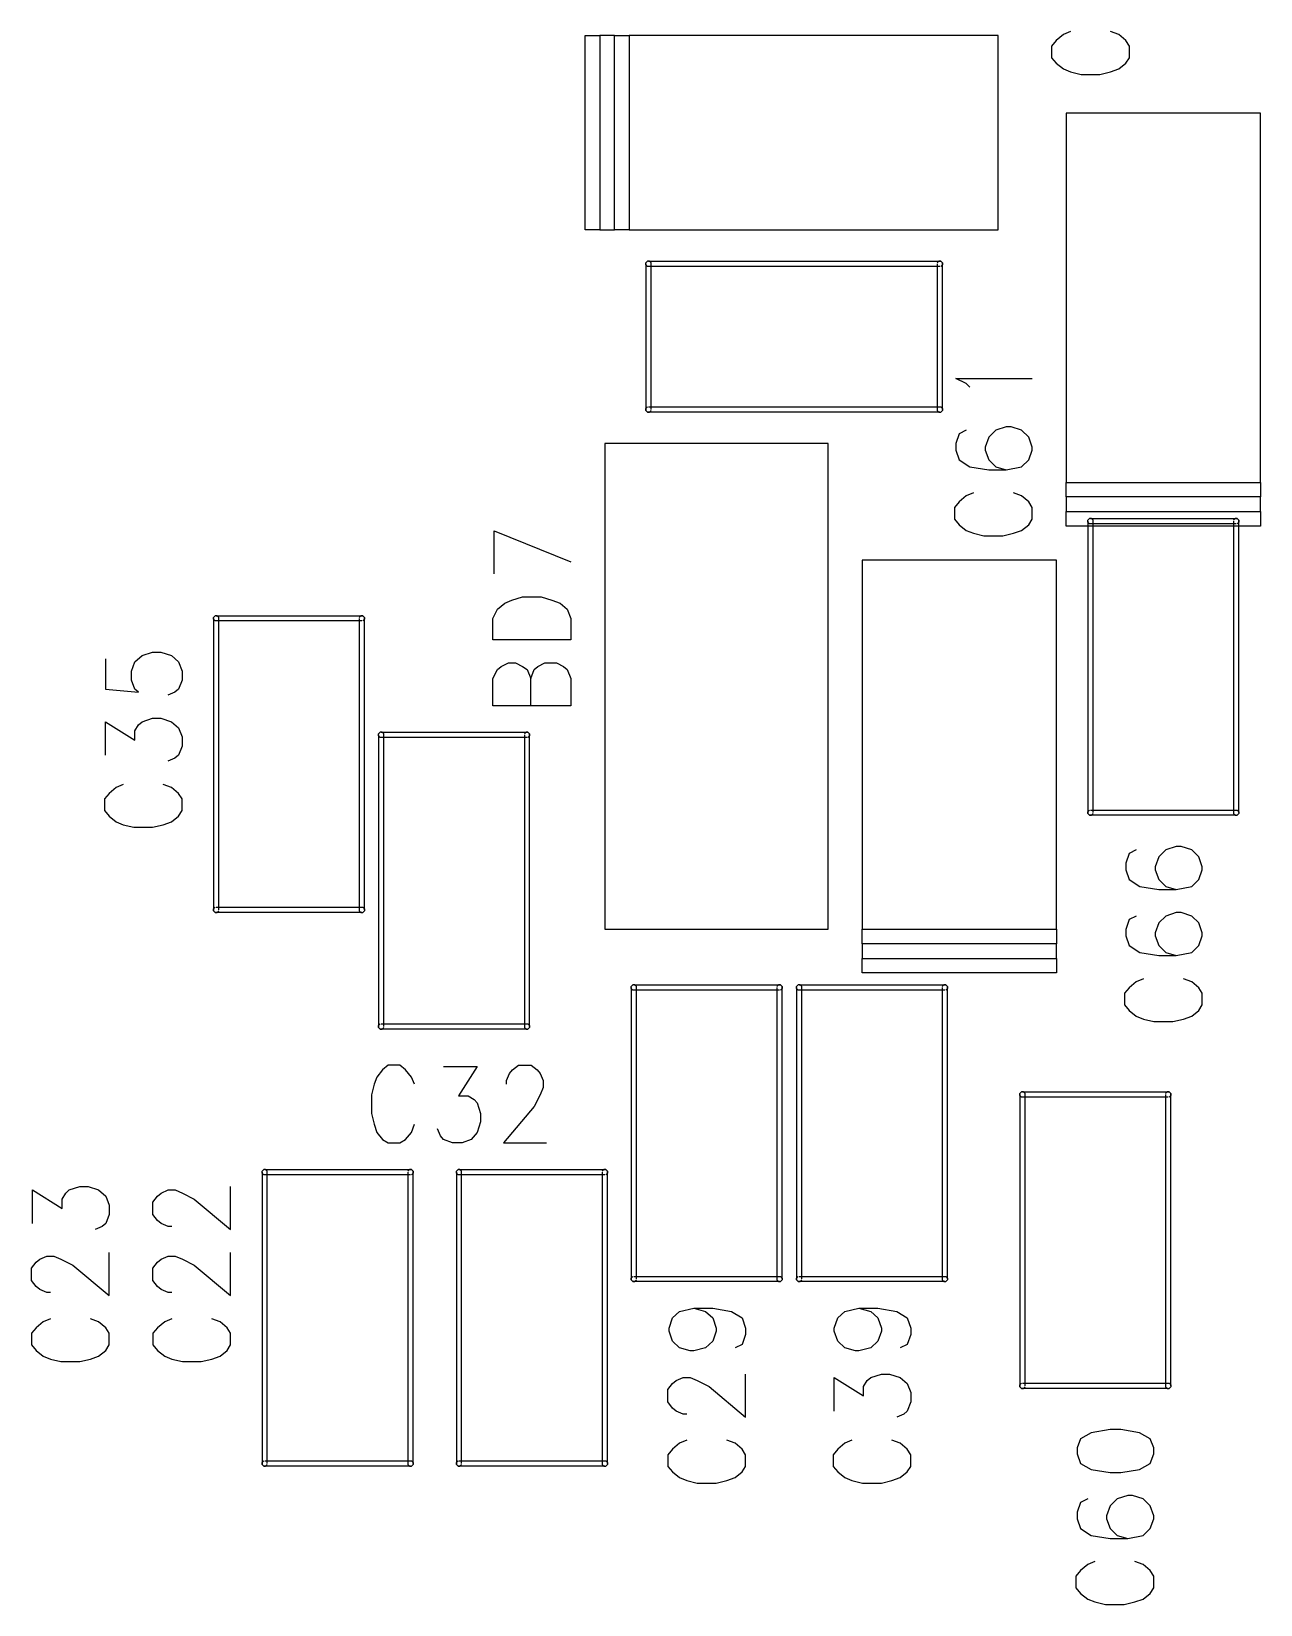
# Model space of a CAD drawing. Extents: x 295 to 953, y 10 to 290.
# Drawn here: x 684.18 to 709.48, y 192.7 to 225.08 of the extents above; entities that cross this region are included whole.
import ezdxf

# ---------------------------------------------------------------- set-up
doc = ezdxf.new("R2010")
doc.units = 0
doc.header["$LTSCALE"] = 5
doc.header["$MEASUREMENT"] = 0
doc.layers.add('22_S-SILK_GBR', color=12, linetype='CONTINUOUS')

msp = doc.modelspace()

# ---------------------------------------------------------------- linework, layer by layer
at = {"layer": '22_S-SILK_GBR', "color": 7}
for p, q in [((705.566, 225.082), (705.42, 225.02)), ((706.56, 225.02), (706.39, 225.082)), ((695.578, 221), (695.578, 225)), ((695.578, 225), (695.878, 225)), ((696.178, 225), (695.878, 225)), ((695.878, 225), (695.878, 221)), ((696.178, 221), (696.178, 225)), ((696.178, 225), (696.478, 225)), ((704.078, 225), (696.478, 225)), ((696.478, 225), (696.478, 221)), ((704.078, 221), (704.078, 225)), ((705.274, 224.896), (705.178, 224.782)), ((705.178, 224.782), (705.178, 224.542)), ((705.42, 225.02), (705.274, 224.896)), ((706.706, 224.896), (706.56, 225.02)), ((706.778, 224.782), (706.706, 224.896)), ((706.778, 224.542), (706.778, 224.782)), ((705.178, 224.542), (705.274, 224.428)), ((705.274, 224.428), (705.42, 224.312)), ((706.56, 224.312), (706.706, 224.428)), ((706.706, 224.428), (706.778, 224.542)), ((705.42, 224.312), (705.566, 224.252)), ((705.566, 224.252), (705.784, 224.198)), ((705.784, 224.198), (706.172, 224.198)), ((706.172, 224.198), (706.39, 224.252)), ((706.39, 224.252), (706.56, 224.312)), ((705.478, 223.4), (705.478, 215.8)), ((709.478, 223.4), (705.478, 223.4)), ((709.478, 215.8), (709.478, 223.4)), ((695.878, 221), (695.578, 221)), ((695.878, 221), (696.178, 221)), ((696.478, 221), (696.178, 221)), ((696.478, 221), (704.078, 221)), ((696.858, 220.354), (696.824, 220.32)), ((696.824, 220.32), (696.858, 220.354)), ((696.824, 220.28), (696.824, 220.32)), ((696.824, 220.3), (696.824, 217.3)), ((696.858, 220.246), (696.824, 220.28)), ((696.898, 220.354), (696.858, 220.354)), ((696.878, 220.246), (696.858, 220.246)), ((696.878, 220.354), (702.878, 220.354)), ((702.878, 220.246), (696.878, 220.246)), ((696.932, 220.32), (696.898, 220.354)), ((696.932, 220.3), (696.932, 220.32)), ((696.932, 217.3), (696.932, 220.3)), ((702.858, 220.354), (702.824, 220.32)), ((702.824, 220.3), (702.824, 217.3)), ((702.898, 220.354), (702.858, 220.354)), ((702.878, 220.354), (702.898, 220.354)), ((702.932, 220.32), (702.898, 220.354)), ((702.898, 220.354), (702.932, 220.32)), ((702.932, 220.28), (702.898, 220.246)), ((702.932, 220.3), (702.932, 220.32)), ((702.932, 220.32), (702.932, 220.28)), ((702.932, 217.3), (702.932, 220.3)), ((703.42, 217.834), (703.202, 217.94)), ((703.202, 217.94), (704.778, 217.94)), ((703.494, 217.762), (703.42, 217.834)), ((696.824, 217.32), (696.858, 217.354)), ((696.824, 217.28), (696.824, 217.32)), ((696.824, 217.3), (696.824, 217.28)), ((696.878, 217.354), (702.878, 217.354)), ((702.824, 217.3), (702.824, 217.28)), ((702.878, 217.354), (702.898, 217.354)), ((702.898, 217.354), (702.932, 217.32)), ((702.932, 217.32), (702.932, 217.28)), ((696.824, 217.28), (696.858, 217.246)), ((696.858, 217.246), (696.824, 217.28)), ((696.858, 217.246), (696.898, 217.246)), ((696.878, 217.246), (696.858, 217.246)), ((702.878, 217.246), (696.878, 217.246)), ((696.898, 217.246), (696.932, 217.28)), ((702.824, 217.28), (702.858, 217.246)), ((702.858, 217.246), (702.898, 217.246)), ((702.932, 217.28), (702.898, 217.246)), ((702.898, 217.246), (702.932, 217.28)), ((703.274, 216.8), (703.202, 216.598)), ((703.42, 216.872), (703.274, 216.8)), ((703.882, 216.73), (703.808, 216.526)), ((704.026, 216.872), (703.882, 216.73)), ((704.244, 216.942), (704.026, 216.872)), ((704.342, 216.942), (704.244, 216.942)), ((704.56, 216.872), (704.342, 216.942)), ((704.706, 216.73), (704.56, 216.872)), ((704.778, 216.526), (704.706, 216.73)), ((695.978, 216.6), (695.978, 206.6)), ((700.578, 216.6), (695.978, 216.6)), ((700.578, 206.6), (700.578, 216.6)), ((703.202, 216.598), (703.202, 216.464)), ((703.202, 216.464), (703.274, 216.262)), ((703.808, 216.526), (703.808, 216.464)), ((703.808, 216.464), (703.882, 216.262)), ((704.706, 216.262), (704.778, 216.464)), ((704.778, 216.464), (704.778, 216.526)), ((703.274, 216.262), (703.494, 216.12)), ((703.494, 216.12), (703.882, 216.058)), ((703.882, 216.262), (704.026, 216.12)), ((703.882, 216.058), (704.244, 216.058)), ((704.026, 216.12), (704.244, 216.058)), ((704.244, 216.058), (704.56, 216.12)), ((704.56, 216.12), (704.706, 216.262)), ((705.478, 215.8), (709.478, 215.8)), ((705.478, 215.5), (705.478, 215.8)), ((709.478, 215.8), (709.478, 215.5)), ((703.274, 215.396), (703.178, 215.282)), ((703.42, 215.52), (703.274, 215.396)), ((703.566, 215.582), (703.42, 215.52)), ((704.56, 215.52), (704.39, 215.582)), ((704.706, 215.396), (704.56, 215.52)), ((704.778, 215.282), (704.706, 215.396)), ((709.478, 215.5), (705.478, 215.5)), ((705.478, 215.5), (705.478, 215.2)), ((709.478, 215.2), (709.478, 215.5)), ((703.178, 215.282), (703.178, 215.042)), ((703.178, 215.042), (703.274, 214.928)), ((704.706, 214.928), (704.778, 215.042)), ((704.778, 215.042), (704.778, 215.282)), ((705.478, 215.2), (709.478, 215.2)), ((705.478, 214.9), (705.478, 215.2)), ((705.924, 215.02), (705.958, 215.054)), ((705.958, 215.054), (705.924, 215.02)), ((705.998, 215.054), (705.958, 215.054)), ((705.978, 215.054), (708.978, 215.054)), ((706.032, 215.02), (705.998, 215.054)), ((708.958, 215.054), (708.924, 215.02)), ((708.998, 215.054), (708.958, 215.054)), ((708.978, 215.054), (708.998, 215.054)), ((709.032, 215.02), (708.998, 215.054)), ((708.998, 215.054), (709.032, 215.02)), ((709.478, 215.2), (709.478, 214.9)), ((693.702, 213.918), (693.702, 214.802)), ((693.702, 214.802), (695.278, 214.166)), ((703.274, 214.928), (703.42, 214.812)), ((703.42, 214.812), (703.566, 214.752)), ((703.566, 214.752), (703.784, 214.698)), ((704.172, 214.698), (704.39, 214.752)), ((704.39, 214.752), (704.56, 214.812)), ((704.56, 214.812), (704.706, 214.928)), ((709.478, 214.9), (705.478, 214.9)), ((705.924, 214.98), (705.924, 215.02)), ((705.924, 215), (705.924, 209)), ((705.958, 214.946), (705.924, 214.98)), ((705.978, 214.946), (705.958, 214.946)), ((708.978, 214.946), (705.978, 214.946)), ((706.032, 215), (706.032, 215.02)), ((706.032, 209), (706.032, 215)), ((708.924, 215), (708.924, 209)), ((709.032, 214.98), (708.998, 214.946)), ((709.032, 215), (709.032, 215.02)), ((709.032, 215.02), (709.032, 214.98)), ((709.032, 209), (709.032, 215)), ((703.784, 214.698), (704.172, 214.698)), ((701.278, 214.2), (701.278, 206.6)), ((705.278, 214.2), (701.278, 214.2)), ((705.278, 206.6), (705.278, 214.2)), ((694.066, 213.372), (694.284, 213.442)), ((694.284, 213.442), (694.672, 213.442)), ((694.672, 213.442), (694.89, 213.372)), ((693.678, 213), (693.774, 213.186)), ((693.774, 213.186), (693.92, 213.31)), ((693.92, 213.31), (694.066, 213.372)), ((694.89, 213.372), (695.06, 213.31)), ((695.06, 213.31), (695.206, 213.186)), ((695.206, 213.186), (695.278, 213)), ((687.924, 213.02), (687.958, 213.054)), ((687.958, 213.054), (687.924, 213.02)), ((687.924, 212.98), (687.924, 213.02)), ((687.924, 213), (687.924, 207)), ((687.958, 212.946), (687.924, 212.98)), ((687.998, 213.054), (687.958, 213.054)), ((687.978, 212.946), (687.958, 212.946)), ((687.978, 213.054), (690.978, 213.054)), ((690.978, 212.946), (687.978, 212.946)), ((688.032, 213.02), (687.998, 213.054)), ((688.032, 213), (688.032, 213.02)), ((688.032, 207), (688.032, 213)), ((690.958, 213.054), (690.924, 213.02)), ((690.924, 213), (690.924, 207)), ((690.998, 213.054), (690.958, 213.054)), ((690.978, 213.054), (690.998, 213.054)), ((691.032, 213.02), (690.998, 213.054)), ((690.998, 213.054), (691.032, 213.02)), ((691.032, 212.98), (690.998, 212.946)), ((691.032, 213), (691.032, 213.02)), ((691.032, 213.02), (691.032, 212.98)), ((691.032, 207), (691.032, 213)), ((693.678, 212.558), (693.678, 213)), ((695.278, 213), (695.278, 212.558)), ((695.278, 212.558), (693.678, 212.558)), ((685.702, 212.17), (685.702, 211.542)), ((686.308, 212.108), (686.454, 212.232)), ((686.454, 212.232), (686.672, 212.302)), ((686.672, 212.302), (686.842, 212.302)), ((686.842, 212.302), (687.06, 212.232)), ((687.06, 212.232), (687.206, 212.108)), ((686.236, 211.914), (686.308, 212.108)), ((686.236, 211.728), (686.236, 211.914)), ((687.206, 212.108), (687.278, 211.914)), ((687.278, 211.914), (687.278, 211.728)), ((693.678, 211.764), (693.774, 211.95)), ((693.774, 211.95), (693.848, 212.012)), ((693.848, 212.012), (693.994, 212.082)), ((693.994, 212.082), (694.138, 212.082)), ((694.138, 212.082), (694.284, 212.012)), ((694.284, 212.012), (694.382, 211.95)), ((694.382, 211.95), (694.454, 211.764)), ((694.454, 211.764), (694.526, 211.95)), ((694.526, 211.95), (694.6, 212.012)), ((694.6, 212.012), (694.744, 212.082)), ((694.744, 212.082), (694.988, 212.082)), ((694.988, 212.082), (695.132, 212.012)), ((695.132, 212.012), (695.206, 211.95)), ((695.206, 211.95), (695.278, 211.764)), ((685.702, 211.542), (686.382, 211.48)), ((686.308, 211.542), (686.236, 211.728)), ((686.382, 211.48), (686.308, 211.542)), ((687.132, 211.48), (686.988, 211.418)), ((687.206, 211.542), (687.132, 211.48)), ((687.278, 211.728), (687.206, 211.542)), ((693.678, 211.198), (693.678, 211.764)), ((694.454, 211.198), (694.454, 211.764)), ((695.278, 211.764), (695.278, 211.198)), ((695.278, 211.198), (693.678, 211.198)), ((685.702, 210.182), (685.702, 210.872)), ((685.702, 210.872), (686.308, 210.492)), ((686.382, 210.81), (686.454, 210.872)), ((686.454, 210.872), (686.672, 210.942)), ((686.672, 210.942), (686.842, 210.942)), ((686.842, 210.942), (687.06, 210.872)), ((687.06, 210.872), (687.206, 210.748)), ((686.308, 210.686), (686.382, 210.81)), ((686.308, 210.492), (686.308, 210.686)), ((687.206, 210.748), (687.278, 210.562)), ((687.278, 210.562), (687.278, 210.368)), ((691.324, 210.62), (691.358, 210.654)), ((691.358, 210.654), (691.324, 210.62)), ((691.324, 210.58), (691.324, 210.62)), ((691.324, 210.6), (691.324, 204.6)), ((691.358, 210.546), (691.324, 210.58)), ((691.398, 210.654), (691.358, 210.654)), ((691.378, 210.546), (691.358, 210.546)), ((691.378, 210.654), (694.378, 210.654)), ((694.378, 210.546), (691.378, 210.546)), ((691.432, 210.62), (691.398, 210.654)), ((691.432, 210.6), (691.432, 210.62)), ((691.432, 204.6), (691.432, 210.6)), ((694.358, 210.654), (694.324, 210.62)), ((694.324, 210.6), (694.324, 204.6)), ((694.398, 210.654), (694.358, 210.654)), ((694.378, 210.654), (694.398, 210.654)), ((694.432, 210.62), (694.398, 210.654)), ((694.398, 210.654), (694.432, 210.62)), ((694.432, 210.58), (694.398, 210.546)), ((694.432, 210.6), (694.432, 210.62)), ((694.432, 210.62), (694.432, 210.58)), ((694.432, 204.6), (694.432, 210.6)), ((687.206, 210.182), (687.132, 210.12)), ((687.278, 210.368), (687.206, 210.182)), ((687.132, 210.12), (686.988, 210.058)), ((686.066, 209.582), (685.92, 209.52)), ((687.06, 209.52), (686.89, 209.582)), ((685.774, 209.396), (685.678, 209.282)), ((685.678, 209.282), (685.678, 209.042)), ((685.92, 209.52), (685.774, 209.396)), ((687.206, 209.396), (687.06, 209.52)), ((687.278, 209.282), (687.206, 209.396)), ((687.278, 209.042), (687.278, 209.282)), ((685.678, 209.042), (685.774, 208.928)), ((685.774, 208.928), (685.92, 208.812)), ((687.06, 208.812), (687.206, 208.928)), ((687.206, 208.928), (687.278, 209.042)), ((705.924, 209.02), (705.958, 209.054)), ((705.924, 208.98), (705.924, 209.02)), ((705.924, 209), (705.924, 208.98)), ((705.958, 208.946), (705.924, 208.98)), ((705.924, 208.98), (705.958, 208.946)), ((705.978, 208.946), (705.958, 208.946)), ((705.958, 208.946), (705.998, 208.946)), ((705.978, 209.054), (708.978, 209.054)), ((708.978, 208.946), (705.978, 208.946)), ((705.998, 208.946), (706.032, 208.98)), ((708.924, 209), (708.924, 208.98)), ((708.924, 208.98), (708.958, 208.946)), ((708.958, 208.946), (708.998, 208.946)), ((708.978, 209.054), (708.998, 209.054)), ((708.998, 209.054), (709.032, 209.02)), ((709.032, 208.98), (708.998, 208.946)), ((708.998, 208.946), (709.032, 208.98)), ((709.032, 209.02), (709.032, 208.98)), ((685.92, 208.812), (686.066, 208.752)), ((686.066, 208.752), (686.284, 208.698)), ((686.284, 208.698), (686.672, 208.698)), ((686.672, 208.698), (686.89, 208.752)), ((686.89, 208.752), (687.06, 208.812)), ((706.92, 208.232), (706.774, 208.16)), ((707.526, 208.232), (707.382, 208.09)), ((707.744, 208.302), (707.526, 208.232)), ((707.842, 208.302), (707.744, 208.302)), ((708.06, 208.232), (707.842, 208.302)), ((708.206, 208.09), (708.06, 208.232)), ((706.774, 208.16), (706.702, 207.958)), ((706.702, 207.958), (706.702, 207.824)), ((707.382, 208.09), (707.308, 207.886)), ((708.278, 207.886), (708.206, 208.09)), ((706.702, 207.824), (706.774, 207.622)), ((706.774, 207.622), (706.994, 207.48)), ((707.308, 207.886), (707.308, 207.824)), ((707.308, 207.824), (707.382, 207.622)), ((707.382, 207.622), (707.526, 207.48)), ((708.06, 207.48), (708.206, 207.622)), ((708.206, 207.622), (708.278, 207.824)), ((708.278, 207.824), (708.278, 207.886)), ((706.994, 207.48), (707.382, 207.418)), ((707.382, 207.418), (707.744, 207.418)), ((707.526, 207.48), (707.744, 207.418)), ((707.744, 207.418), (708.06, 207.48)), ((687.924, 207.02), (687.958, 207.054)), ((687.924, 206.98), (687.924, 207.02)), ((687.924, 207), (687.924, 206.98)), ((687.958, 206.946), (687.924, 206.98)), ((687.924, 206.98), (687.958, 206.946)), ((687.978, 206.946), (687.958, 206.946)), ((687.958, 206.946), (687.998, 206.946)), ((687.978, 207.054), (690.978, 207.054)), ((690.978, 206.946), (687.978, 206.946)), ((687.998, 206.946), (688.032, 206.98)), ((690.924, 207), (690.924, 206.98)), ((690.924, 206.98), (690.958, 206.946)), ((690.958, 206.946), (690.998, 206.946)), ((690.978, 207.054), (690.998, 207.054)), ((690.998, 207.054), (691.032, 207.02)), ((691.032, 206.98), (690.998, 206.946)), ((690.998, 206.946), (691.032, 206.98)), ((691.032, 207.02), (691.032, 206.98)), ((707.744, 206.942), (707.526, 206.872)), ((707.842, 206.942), (707.744, 206.942)), ((708.06, 206.872), (707.842, 206.942)), ((706.774, 206.8), (706.702, 206.598)), ((706.92, 206.872), (706.774, 206.8)), ((707.382, 206.73), (707.308, 206.526)), ((707.526, 206.872), (707.382, 206.73)), ((708.206, 206.73), (708.06, 206.872)), ((708.278, 206.526), (708.206, 206.73)), ((695.978, 206.6), (700.578, 206.6)), ((701.278, 206.6), (705.278, 206.6)), ((701.278, 206.3), (701.278, 206.6)), ((705.278, 206.3), (701.278, 206.3)), ((701.278, 206.3), (701.278, 206)), ((705.278, 206.6), (705.278, 206.3)), ((705.278, 206), (705.278, 206.3)), ((706.702, 206.598), (706.702, 206.464)), ((706.702, 206.464), (706.774, 206.262)), ((707.308, 206.526), (707.308, 206.464)), ((707.308, 206.464), (707.382, 206.262)), ((708.206, 206.262), (708.278, 206.464)), ((708.278, 206.464), (708.278, 206.526)), ((701.278, 206), (705.278, 206)), ((701.278, 205.7), (701.278, 206)), ((705.278, 206), (705.278, 205.7)), ((706.774, 206.262), (706.994, 206.12)), ((706.994, 206.12), (707.382, 206.058)), ((707.382, 206.262), (707.526, 206.12)), ((707.382, 206.058), (707.744, 206.058)), ((707.526, 206.12), (707.744, 206.058)), ((707.744, 206.058), (708.06, 206.12)), ((708.06, 206.12), (708.206, 206.262)), ((705.278, 205.7), (701.278, 205.7)), ((696.524, 205.42), (696.558, 205.454)), ((696.558, 205.454), (696.524, 205.42)), ((696.524, 205.38), (696.524, 205.42)), ((696.524, 205.4), (696.524, 199.4)), ((696.558, 205.346), (696.524, 205.38)), ((696.598, 205.454), (696.558, 205.454)), ((696.578, 205.346), (696.558, 205.346)), ((696.578, 205.454), (699.578, 205.454)), ((699.578, 205.346), (696.578, 205.346)), ((696.632, 205.42), (696.598, 205.454)), ((696.632, 205.4), (696.632, 205.42)), ((696.632, 199.4), (696.632, 205.4)), ((699.558, 205.454), (699.524, 205.42)), ((699.524, 205.4), (699.524, 199.4)), ((699.598, 205.454), (699.558, 205.454)), ((699.578, 205.454), (699.598, 205.454)), ((699.598, 205.454), (699.632, 205.42)), ((699.632, 205.42), (699.598, 205.454)), ((699.632, 205.38), (699.598, 205.346)), ((699.632, 205.42), (699.632, 205.38)), ((699.632, 205.4), (699.632, 205.42)), ((699.632, 199.4), (699.632, 205.4)), ((699.924, 205.42), (699.958, 205.454)), ((699.958, 205.454), (699.924, 205.42)), ((699.924, 205.38), (699.924, 205.42)), ((699.924, 205.4), (699.924, 199.4)), ((699.958, 205.346), (699.924, 205.38)), ((699.998, 205.454), (699.958, 205.454)), ((699.978, 205.346), (699.958, 205.346)), ((699.978, 205.454), (702.978, 205.454)), ((702.978, 205.346), (699.978, 205.346)), ((700.032, 205.42), (699.998, 205.454)), ((700.032, 205.4), (700.032, 205.42)), ((700.032, 199.4), (700.032, 205.4)), ((702.958, 205.454), (702.924, 205.42)), ((702.924, 205.4), (702.924, 199.4)), ((702.998, 205.454), (702.958, 205.454)), ((702.978, 205.454), (702.998, 205.454)), ((702.998, 205.454), (703.032, 205.42)), ((703.032, 205.42), (702.998, 205.454)), ((703.032, 205.38), (702.998, 205.346)), ((703.032, 205.42), (703.032, 205.38)), ((703.032, 205.4), (703.032, 205.42)), ((703.032, 199.4), (703.032, 205.4)), ((706.774, 205.396), (706.678, 205.282)), ((706.92, 205.52), (706.774, 205.396)), ((707.066, 205.582), (706.92, 205.52)), ((708.06, 205.52), (707.89, 205.582)), ((708.206, 205.396), (708.06, 205.52)), ((708.278, 205.282), (708.206, 205.396)), ((706.678, 205.282), (706.678, 205.042)), ((706.678, 205.042), (706.774, 204.928)), ((708.206, 204.928), (708.278, 205.042)), ((708.278, 205.042), (708.278, 205.282)), ((706.774, 204.928), (706.92, 204.812)), ((706.92, 204.812), (707.066, 204.752)), ((707.066, 204.752), (707.284, 204.698)), ((707.284, 204.698), (707.672, 204.698)), ((707.672, 204.698), (707.89, 204.752)), ((707.89, 204.752), (708.06, 204.812)), ((708.06, 204.812), (708.206, 204.928)), ((691.324, 204.62), (691.358, 204.654)), ((691.324, 204.58), (691.324, 204.62)), ((691.324, 204.6), (691.324, 204.58)), ((691.358, 204.546), (691.324, 204.58)), ((691.324, 204.58), (691.358, 204.546)), ((691.378, 204.546), (691.358, 204.546)), ((691.358, 204.546), (691.398, 204.546)), ((691.378, 204.654), (694.378, 204.654)), ((694.378, 204.546), (691.378, 204.546)), ((691.398, 204.546), (691.432, 204.58)), ((694.324, 204.6), (694.324, 204.58)), ((694.324, 204.58), (694.358, 204.546)), ((694.358, 204.546), (694.398, 204.546)), ((694.378, 204.654), (694.398, 204.654)), ((694.398, 204.654), (694.432, 204.62)), ((694.432, 204.58), (694.398, 204.546)), ((694.398, 204.546), (694.432, 204.58)), ((694.432, 204.62), (694.432, 204.58)), ((691.406, 203.704), (691.29, 203.558)), ((691.52, 203.8), (691.406, 203.704)), ((691.76, 203.8), (691.52, 203.8)), ((691.874, 203.704), (691.76, 203.8)), ((691.998, 203.558), (691.874, 203.704)), ((692.66, 203.776), (693.35, 203.776)), ((693.35, 203.776), (692.97, 203.17)), ((694.02, 203.63), (694.082, 203.704)), ((694.082, 203.704), (694.206, 203.8)), ((694.206, 203.8), (694.462, 203.8)), ((694.462, 203.8), (694.586, 203.704)), ((694.586, 203.704), (694.648, 203.63)), ((691.23, 203.412), (691.176, 203.194)), ((691.29, 203.558), (691.23, 203.412)), ((692.06, 203.412), (691.998, 203.558)), ((693.958, 203.484), (694.02, 203.63)), ((693.958, 203.412), (693.958, 203.484)), ((694.648, 203.63), (694.71, 203.484)), ((694.71, 203.484), (694.71, 203.34)), ((691.176, 203.194), (691.176, 202.806)), ((692.97, 203.17), (693.164, 203.17)), ((693.164, 203.17), (693.288, 203.096)), ((693.288, 203.096), (693.35, 203.024)), ((694.648, 203.194), (694.524, 202.952)), ((694.71, 203.34), (694.648, 203.194)), ((704.524, 203.22), (704.558, 203.254)), ((704.558, 203.254), (704.524, 203.22)), ((704.524, 203.18), (704.524, 203.22)), ((704.524, 203.2), (704.524, 197.2)), ((704.558, 203.146), (704.524, 203.18)), ((704.598, 203.254), (704.558, 203.254)), ((704.578, 203.146), (704.558, 203.146)), ((704.578, 203.254), (707.578, 203.254)), ((707.578, 203.146), (704.578, 203.146)), ((704.632, 203.22), (704.598, 203.254)), ((704.632, 203.2), (704.632, 203.22)), ((704.632, 197.2), (704.632, 203.2)), ((707.558, 203.254), (707.524, 203.22)), ((707.524, 203.2), (707.524, 197.2)), ((707.598, 203.254), (707.558, 203.254)), ((707.578, 203.254), (707.598, 203.254)), ((707.598, 203.254), (707.632, 203.22)), ((707.632, 203.22), (707.598, 203.254)), ((707.632, 203.18), (707.598, 203.146)), ((707.632, 203.22), (707.632, 203.18)), ((707.632, 203.2), (707.632, 203.22)), ((707.632, 197.2), (707.632, 203.2)), ((691.176, 202.806), (691.23, 202.588)), ((693.35, 203.024), (693.42, 202.806)), ((693.42, 202.806), (693.42, 202.636)), ((694.524, 202.952), (693.896, 202.2)), ((691.23, 202.588), (691.29, 202.418)), ((691.29, 202.418), (691.406, 202.272)), ((691.874, 202.272), (691.998, 202.418)), ((691.998, 202.418), (692.06, 202.588)), ((692.598, 202.346), (692.536, 202.49)), ((693.35, 202.418), (693.226, 202.272)), ((693.42, 202.636), (693.35, 202.418)), ((691.406, 202.272), (691.52, 202.2)), ((691.52, 202.2), (691.76, 202.2)), ((691.76, 202.2), (691.874, 202.272)), ((692.66, 202.272), (692.598, 202.346)), ((692.846, 202.2), (692.66, 202.272)), ((693.04, 202.2), (692.846, 202.2)), ((693.226, 202.272), (693.04, 202.2)), ((693.896, 202.2), (694.78, 202.2)), ((688.924, 201.62), (688.958, 201.654)), ((688.958, 201.654), (688.924, 201.62)), ((688.924, 201.58), (688.924, 201.62)), ((688.924, 201.6), (688.924, 195.6)), ((688.958, 201.546), (688.924, 201.58)), ((688.998, 201.654), (688.958, 201.654)), ((688.978, 201.546), (688.958, 201.546)), ((688.978, 201.654), (691.978, 201.654)), ((691.978, 201.546), (688.978, 201.546)), ((689.032, 201.62), (688.998, 201.654)), ((689.032, 201.6), (689.032, 201.62)), ((689.032, 195.6), (689.032, 201.6)), ((691.958, 201.654), (691.924, 201.62)), ((691.924, 201.6), (691.924, 195.6)), ((691.998, 201.654), (691.958, 201.654)), ((691.978, 201.654), (691.998, 201.654)), ((692.032, 201.62), (691.998, 201.654)), ((691.998, 201.654), (692.032, 201.62)), ((692.032, 201.58), (691.998, 201.546)), ((692.032, 201.6), (692.032, 201.62)), ((692.032, 201.62), (692.032, 201.58)), ((692.032, 195.6), (692.032, 201.6)), ((692.924, 201.62), (692.958, 201.654)), ((692.958, 201.654), (692.924, 201.62)), ((692.924, 201.58), (692.924, 201.62)), ((692.924, 201.6), (692.924, 195.6)), ((692.958, 201.546), (692.924, 201.58)), ((692.998, 201.654), (692.958, 201.654)), ((692.978, 201.546), (692.958, 201.546)), ((692.978, 201.654), (695.978, 201.654)), ((695.978, 201.546), (692.978, 201.546)), ((693.032, 201.62), (692.998, 201.654)), ((693.032, 201.6), (693.032, 201.62)), ((693.032, 195.6), (693.032, 201.6)), ((695.958, 201.654), (695.924, 201.62)), ((695.924, 201.6), (695.924, 195.6)), ((695.998, 201.654), (695.958, 201.654)), ((695.978, 201.654), (695.998, 201.654)), ((696.032, 201.62), (695.998, 201.654)), ((695.998, 201.654), (696.032, 201.62)), ((696.032, 201.58), (695.998, 201.546)), ((696.032, 201.6), (696.032, 201.62)), ((696.032, 201.62), (696.032, 201.58)), ((696.032, 195.6), (696.032, 201.6)), ((684.202, 200.542), (684.202, 201.232)), ((684.202, 201.232), (684.808, 200.852)), ((684.808, 201.046), (684.882, 201.17)), ((684.882, 201.17), (684.954, 201.232)), ((684.954, 201.232), (685.172, 201.302)), ((685.172, 201.302), (685.342, 201.302)), ((685.342, 201.302), (685.56, 201.232)), ((685.56, 201.232), (685.706, 201.108)), ((685.706, 201.108), (685.778, 200.922)), ((686.678, 200.984), (686.774, 201.108)), ((686.774, 201.108), (686.848, 201.17)), ((686.848, 201.17), (686.994, 201.232)), ((686.994, 201.232), (687.138, 201.232)), ((687.138, 201.232), (687.284, 201.17)), ((687.284, 201.17), (687.526, 201.046)), ((688.278, 200.418), (688.278, 201.302)), ((684.808, 200.852), (684.808, 201.046)), ((685.778, 200.922), (685.778, 200.728)), ((686.678, 200.728), (686.678, 200.984)), ((687.526, 201.046), (688.278, 200.418)), ((685.632, 200.48), (685.488, 200.418)), ((685.706, 200.542), (685.632, 200.48)), ((685.778, 200.728), (685.706, 200.542)), ((686.774, 200.604), (686.678, 200.728)), ((686.848, 200.542), (686.774, 200.604)), ((686.994, 200.48), (686.848, 200.542)), ((687.066, 200.48), (686.994, 200.48)), ((684.274, 199.748), (684.348, 199.81)), ((684.348, 199.81), (684.494, 199.872)), ((684.494, 199.872), (684.638, 199.872)), ((684.638, 199.872), (684.784, 199.81)), ((684.784, 199.81), (685.026, 199.686)), ((685.778, 199.058), (685.778, 199.942)), ((686.774, 199.748), (686.848, 199.81)), ((686.848, 199.81), (686.994, 199.872)), ((686.994, 199.872), (687.138, 199.872)), ((687.138, 199.872), (687.284, 199.81)), ((687.284, 199.81), (687.526, 199.686)), ((688.278, 199.058), (688.278, 199.942)), ((684.178, 199.624), (684.274, 199.748)), ((684.178, 199.368), (684.178, 199.624)), ((685.026, 199.686), (685.778, 199.058)), ((686.678, 199.624), (686.774, 199.748)), ((686.678, 199.368), (686.678, 199.624)), ((687.526, 199.686), (688.278, 199.058)), ((684.274, 199.244), (684.178, 199.368)), ((684.348, 199.182), (684.274, 199.244)), ((684.494, 199.12), (684.348, 199.182)), ((686.774, 199.244), (686.678, 199.368)), ((686.848, 199.182), (686.774, 199.244)), ((686.994, 199.12), (686.848, 199.182)), ((696.524, 199.42), (696.558, 199.454)), ((696.524, 199.38), (696.524, 199.42)), ((696.524, 199.4), (696.524, 199.38)), ((696.524, 199.38), (696.558, 199.346)), ((696.558, 199.346), (696.524, 199.38)), ((696.558, 199.346), (696.598, 199.346)), ((696.578, 199.346), (696.558, 199.346)), ((696.578, 199.454), (699.578, 199.454)), ((699.578, 199.346), (696.578, 199.346)), ((696.598, 199.346), (696.632, 199.38)), ((699.524, 199.4), (699.524, 199.38)), ((699.524, 199.38), (699.558, 199.346)), ((699.558, 199.346), (699.598, 199.346)), ((699.578, 199.454), (699.598, 199.454)), ((699.598, 199.454), (699.632, 199.42)), ((699.632, 199.38), (699.598, 199.346)), ((699.598, 199.346), (699.632, 199.38)), ((699.632, 199.42), (699.632, 199.38)), ((699.924, 199.42), (699.958, 199.454)), ((699.924, 199.38), (699.924, 199.42)), ((699.924, 199.4), (699.924, 199.38)), ((699.924, 199.38), (699.958, 199.346)), ((699.958, 199.346), (699.924, 199.38)), ((699.958, 199.346), (699.998, 199.346)), ((699.978, 199.346), (699.958, 199.346)), ((699.978, 199.454), (702.978, 199.454)), ((702.978, 199.346), (699.978, 199.346)), ((699.998, 199.346), (700.032, 199.38)), ((702.924, 199.4), (702.924, 199.38)), ((702.924, 199.38), (702.958, 199.346)), ((702.958, 199.346), (702.998, 199.346)), ((702.978, 199.454), (702.998, 199.454)), ((702.998, 199.454), (703.032, 199.42)), ((703.032, 199.38), (702.998, 199.346)), ((702.998, 199.346), (703.032, 199.38)), ((703.032, 199.42), (703.032, 199.38)), ((684.566, 199.12), (684.494, 199.12)), ((687.066, 199.12), (686.994, 199.12)), ((684.42, 198.52), (684.274, 198.396)), ((684.566, 198.582), (684.42, 198.52)), ((685.56, 198.52), (685.39, 198.582)), ((685.706, 198.396), (685.56, 198.52)), ((686.92, 198.52), (686.774, 198.396)), ((687.066, 198.582), (686.92, 198.52)), ((688.06, 198.52), (687.89, 198.582)), ((688.206, 198.396), (688.06, 198.52)), ((697.302, 198.386), (697.374, 198.598)), ((697.374, 198.598), (697.52, 198.732)), ((697.52, 198.732), (697.812, 198.802)), ((697.812, 198.802), (698.054, 198.732)), ((697.812, 198.802), (698.2, 198.802)), ((698.054, 198.732), (698.2, 198.598)), ((698.2, 198.802), (698.588, 198.732)), ((698.2, 198.598), (698.272, 198.386)), ((698.588, 198.732), (698.806, 198.598)), ((698.806, 198.598), (698.878, 198.386)), ((700.702, 198.386), (700.774, 198.598)), ((700.774, 198.598), (700.92, 198.732)), ((700.92, 198.732), (701.212, 198.802)), ((701.212, 198.802), (701.454, 198.732)), ((701.212, 198.802), (701.6, 198.802)), ((701.454, 198.732), (701.6, 198.598)), ((701.6, 198.802), (701.988, 198.732)), ((701.6, 198.598), (701.672, 198.386)), ((701.988, 198.732), (702.206, 198.598)), ((702.206, 198.598), (702.278, 198.386)), ((684.274, 198.396), (684.178, 198.282)), ((684.178, 198.282), (684.178, 198.042)), ((685.778, 198.282), (685.706, 198.396)), ((685.778, 198.042), (685.778, 198.282)), ((686.774, 198.396), (686.678, 198.282)), ((686.678, 198.282), (686.678, 198.042)), ((688.278, 198.282), (688.206, 198.396)), ((688.278, 198.042), (688.278, 198.282)), ((697.302, 198.324), (697.302, 198.386)), ((697.374, 198.122), (697.302, 198.324)), ((698.272, 198.324), (698.2, 198.122)), ((698.272, 198.386), (698.272, 198.324)), ((698.878, 198.254), (698.806, 198.05)), ((698.878, 198.386), (698.878, 198.254)), ((700.702, 198.324), (700.702, 198.386)), ((700.774, 198.122), (700.702, 198.324)), ((701.672, 198.324), (701.6, 198.122)), ((701.672, 198.386), (701.672, 198.324)), ((702.278, 198.254), (702.206, 198.05)), ((702.278, 198.386), (702.278, 198.254)), ((684.178, 198.042), (684.274, 197.928)), ((684.274, 197.928), (684.42, 197.812)), ((685.56, 197.812), (685.706, 197.928)), ((685.706, 197.928), (685.778, 198.042)), ((686.678, 198.042), (686.774, 197.928)), ((686.774, 197.928), (686.92, 197.812)), ((688.06, 197.812), (688.206, 197.928)), ((688.206, 197.928), (688.278, 198.042)), ((697.52, 197.98), (697.374, 198.122)), ((697.738, 197.918), (697.52, 197.98)), ((697.812, 197.918), (697.738, 197.918)), ((698.054, 197.98), (697.812, 197.918)), ((698.2, 198.122), (698.054, 197.98)), ((698.806, 198.05), (698.66, 197.98)), ((700.92, 197.98), (700.774, 198.122)), ((701.138, 197.918), (700.92, 197.98)), ((701.212, 197.918), (701.138, 197.918)), ((701.454, 197.98), (701.212, 197.918)), ((701.6, 198.122), (701.454, 197.98)), ((702.206, 198.05), (702.06, 197.98)), ((684.42, 197.812), (684.566, 197.752)), ((684.566, 197.752), (684.784, 197.698)), ((684.784, 197.698), (685.172, 197.698)), ((685.172, 197.698), (685.39, 197.752)), ((685.39, 197.752), (685.56, 197.812)), ((686.92, 197.812), (687.066, 197.752)), ((687.066, 197.752), (687.284, 197.698)), ((687.284, 197.698), (687.672, 197.698)), ((687.672, 197.698), (687.89, 197.752)), ((687.89, 197.752), (688.06, 197.812)), ((697.278, 197.124), (697.374, 197.248)), ((697.374, 197.248), (697.448, 197.31)), ((697.448, 197.31), (697.594, 197.372)), ((697.594, 197.372), (697.738, 197.372)), ((697.738, 197.372), (697.884, 197.31)), ((697.884, 197.31), (698.126, 197.186)), ((698.878, 196.558), (698.878, 197.442)), ((700.702, 196.682), (700.702, 197.372)), ((700.702, 197.372), (701.308, 196.992)), ((701.308, 197.186), (701.382, 197.31)), ((701.382, 197.31), (701.454, 197.372)), ((701.454, 197.372), (701.672, 197.442)), ((701.672, 197.442), (701.842, 197.442)), ((701.842, 197.442), (702.06, 197.372)), ((702.06, 197.372), (702.206, 197.248)), ((702.206, 197.248), (702.278, 197.062)), ((704.524, 197.22), (704.558, 197.254)), ((704.524, 197.18), (704.524, 197.22)), ((704.578, 197.254), (707.578, 197.254)), ((707.578, 197.254), (707.598, 197.254)), ((707.598, 197.254), (707.632, 197.22)), ((707.632, 197.22), (707.632, 197.18)), ((697.278, 196.868), (697.278, 197.124)), ((698.126, 197.186), (698.878, 196.558)), ((701.308, 196.992), (701.308, 197.186)), ((702.278, 197.062), (702.278, 196.868)), ((704.524, 197.2), (704.524, 197.18)), ((704.524, 197.18), (704.558, 197.146)), ((704.558, 197.146), (704.524, 197.18)), ((704.558, 197.146), (704.598, 197.146)), ((704.578, 197.146), (704.558, 197.146)), ((707.578, 197.146), (704.578, 197.146)), ((704.598, 197.146), (704.632, 197.18)), ((707.524, 197.2), (707.524, 197.18)), ((707.524, 197.18), (707.558, 197.146)), ((707.558, 197.146), (707.598, 197.146)), ((707.632, 197.18), (707.598, 197.146)), ((707.598, 197.146), (707.632, 197.18)), ((697.374, 196.744), (697.278, 196.868)), ((697.448, 196.682), (697.374, 196.744)), ((697.594, 196.62), (697.448, 196.682)), ((697.666, 196.62), (697.594, 196.62)), ((702.132, 196.62), (701.988, 196.558)), ((702.206, 196.682), (702.132, 196.62)), ((702.278, 196.868), (702.206, 196.682)), ((706.382, 196.302), (705.994, 196.232)), ((706.6, 196.302), (706.382, 196.302)), ((706.988, 196.232), (706.6, 196.302)), ((697.52, 196.02), (697.374, 195.896)), ((697.666, 196.082), (697.52, 196.02)), ((698.66, 196.02), (698.49, 196.082)), ((698.806, 195.896), (698.66, 196.02)), ((700.92, 196.02), (700.774, 195.896)), ((701.066, 196.082), (700.92, 196.02)), ((702.06, 196.02), (701.89, 196.082)), ((702.206, 195.896), (702.06, 196.02)), ((705.774, 196.108), (705.702, 195.922)), ((705.994, 196.232), (705.774, 196.108)), ((707.206, 196.108), (706.988, 196.232)), ((707.278, 195.922), (707.206, 196.108)), ((688.924, 195.62), (688.958, 195.654)), ((688.924, 195.58), (688.924, 195.62)), ((688.924, 195.6), (688.924, 195.58)), ((688.978, 195.654), (691.978, 195.654)), ((691.924, 195.6), (691.924, 195.58)), ((691.978, 195.654), (691.998, 195.654)), ((691.998, 195.654), (692.032, 195.62)), ((692.032, 195.62), (692.032, 195.58)), ((692.924, 195.62), (692.958, 195.654)), ((692.924, 195.58), (692.924, 195.62)), ((692.924, 195.6), (692.924, 195.58)), ((692.978, 195.654), (695.978, 195.654)), ((695.924, 195.6), (695.924, 195.58)), ((695.978, 195.654), (695.998, 195.654)), ((695.998, 195.654), (696.032, 195.62)), ((696.032, 195.62), (696.032, 195.58)), ((697.374, 195.896), (697.278, 195.782)), ((697.278, 195.782), (697.278, 195.542)), ((698.878, 195.782), (698.806, 195.896)), ((698.878, 195.542), (698.878, 195.782)), ((700.774, 195.896), (700.678, 195.782)), ((700.678, 195.782), (700.678, 195.542)), ((702.278, 195.782), (702.206, 195.896)), ((702.278, 195.542), (702.278, 195.782)), ((705.702, 195.922), (705.702, 195.798)), ((705.702, 195.798), (705.774, 195.604)), ((705.774, 195.604), (705.994, 195.48)), ((706.988, 195.48), (707.206, 195.604)), ((707.206, 195.604), (707.278, 195.798)), ((707.278, 195.798), (707.278, 195.922)), ((688.958, 195.546), (688.924, 195.58)), ((688.924, 195.58), (688.958, 195.546)), ((688.978, 195.546), (688.958, 195.546)), ((688.958, 195.546), (688.998, 195.546)), ((691.978, 195.546), (688.978, 195.546)), ((688.998, 195.546), (689.032, 195.58)), ((691.924, 195.58), (691.958, 195.546)), ((691.958, 195.546), (691.998, 195.546)), ((692.032, 195.58), (691.998, 195.546)), ((691.998, 195.546), (692.032, 195.58)), ((692.958, 195.546), (692.924, 195.58)), ((692.924, 195.58), (692.958, 195.546)), ((692.978, 195.546), (692.958, 195.546)), ((692.958, 195.546), (692.998, 195.546)), ((695.978, 195.546), (692.978, 195.546)), ((692.998, 195.546), (693.032, 195.58)), ((695.924, 195.58), (695.958, 195.546)), ((695.958, 195.546), (695.998, 195.546)), ((696.032, 195.58), (695.998, 195.546)), ((695.998, 195.546), (696.032, 195.58)), ((697.278, 195.542), (697.374, 195.428)), ((697.374, 195.428), (697.52, 195.312)), ((697.52, 195.312), (697.666, 195.252)), ((698.49, 195.252), (698.66, 195.312)), ((698.66, 195.312), (698.806, 195.428)), ((698.806, 195.428), (698.878, 195.542)), ((700.678, 195.542), (700.774, 195.428)), ((700.774, 195.428), (700.92, 195.312)), ((700.92, 195.312), (701.066, 195.252)), ((701.89, 195.252), (702.06, 195.312)), ((702.06, 195.312), (702.206, 195.428)), ((702.206, 195.428), (702.278, 195.542)), ((705.994, 195.48), (706.382, 195.418)), ((706.382, 195.418), (706.6, 195.418)), ((706.6, 195.418), (706.988, 195.48)), ((697.666, 195.252), (697.884, 195.198)), ((697.884, 195.198), (698.272, 195.198)), ((698.272, 195.198), (698.49, 195.252)), ((701.066, 195.252), (701.284, 195.198)), ((701.284, 195.198), (701.672, 195.198)), ((701.672, 195.198), (701.89, 195.252)), ((705.774, 194.8), (705.702, 194.598)), ((705.92, 194.872), (705.774, 194.8)), ((706.382, 194.73), (706.308, 194.526)), ((706.526, 194.872), (706.382, 194.73)), ((706.744, 194.942), (706.526, 194.872)), ((706.842, 194.942), (706.744, 194.942)), ((707.06, 194.872), (706.842, 194.942)), ((707.206, 194.73), (707.06, 194.872)), ((707.278, 194.526), (707.206, 194.73)), ((705.702, 194.598), (705.702, 194.464)), ((705.702, 194.464), (705.774, 194.262)), ((706.308, 194.526), (706.308, 194.464)), ((706.308, 194.464), (706.382, 194.262)), ((707.206, 194.262), (707.278, 194.464)), ((707.278, 194.464), (707.278, 194.526)), ((705.774, 194.262), (705.994, 194.12)), ((705.994, 194.12), (706.382, 194.058)), ((706.382, 194.262), (706.526, 194.12)), ((706.382, 194.058), (706.744, 194.058)), ((706.526, 194.12), (706.744, 194.058)), ((706.744, 194.058), (707.06, 194.12)), ((707.06, 194.12), (707.206, 194.262)), ((705.774, 193.396), (705.678, 193.282)), ((705.92, 193.52), (705.774, 193.396)), ((706.066, 193.582), (705.92, 193.52)), ((707.06, 193.52), (706.89, 193.582)), ((707.206, 193.396), (707.06, 193.52)), ((707.278, 193.282), (707.206, 193.396)), ((705.678, 193.282), (705.678, 193.042)), ((705.678, 193.042), (705.774, 192.928)), ((707.206, 192.928), (707.278, 193.042)), ((707.278, 193.042), (707.278, 193.282)), ((705.774, 192.928), (705.92, 192.812)), ((705.92, 192.812), (706.066, 192.752)), ((706.066, 192.752), (706.284, 192.698)), ((706.284, 192.698), (706.672, 192.698)), ((706.672, 192.698), (706.89, 192.752)), ((706.89, 192.752), (707.06, 192.812)), ((707.06, 192.812), (707.206, 192.928))]:
    msp.add_line(p, q, dxfattribs=at)

doc.saveas('drawing.dxf')
